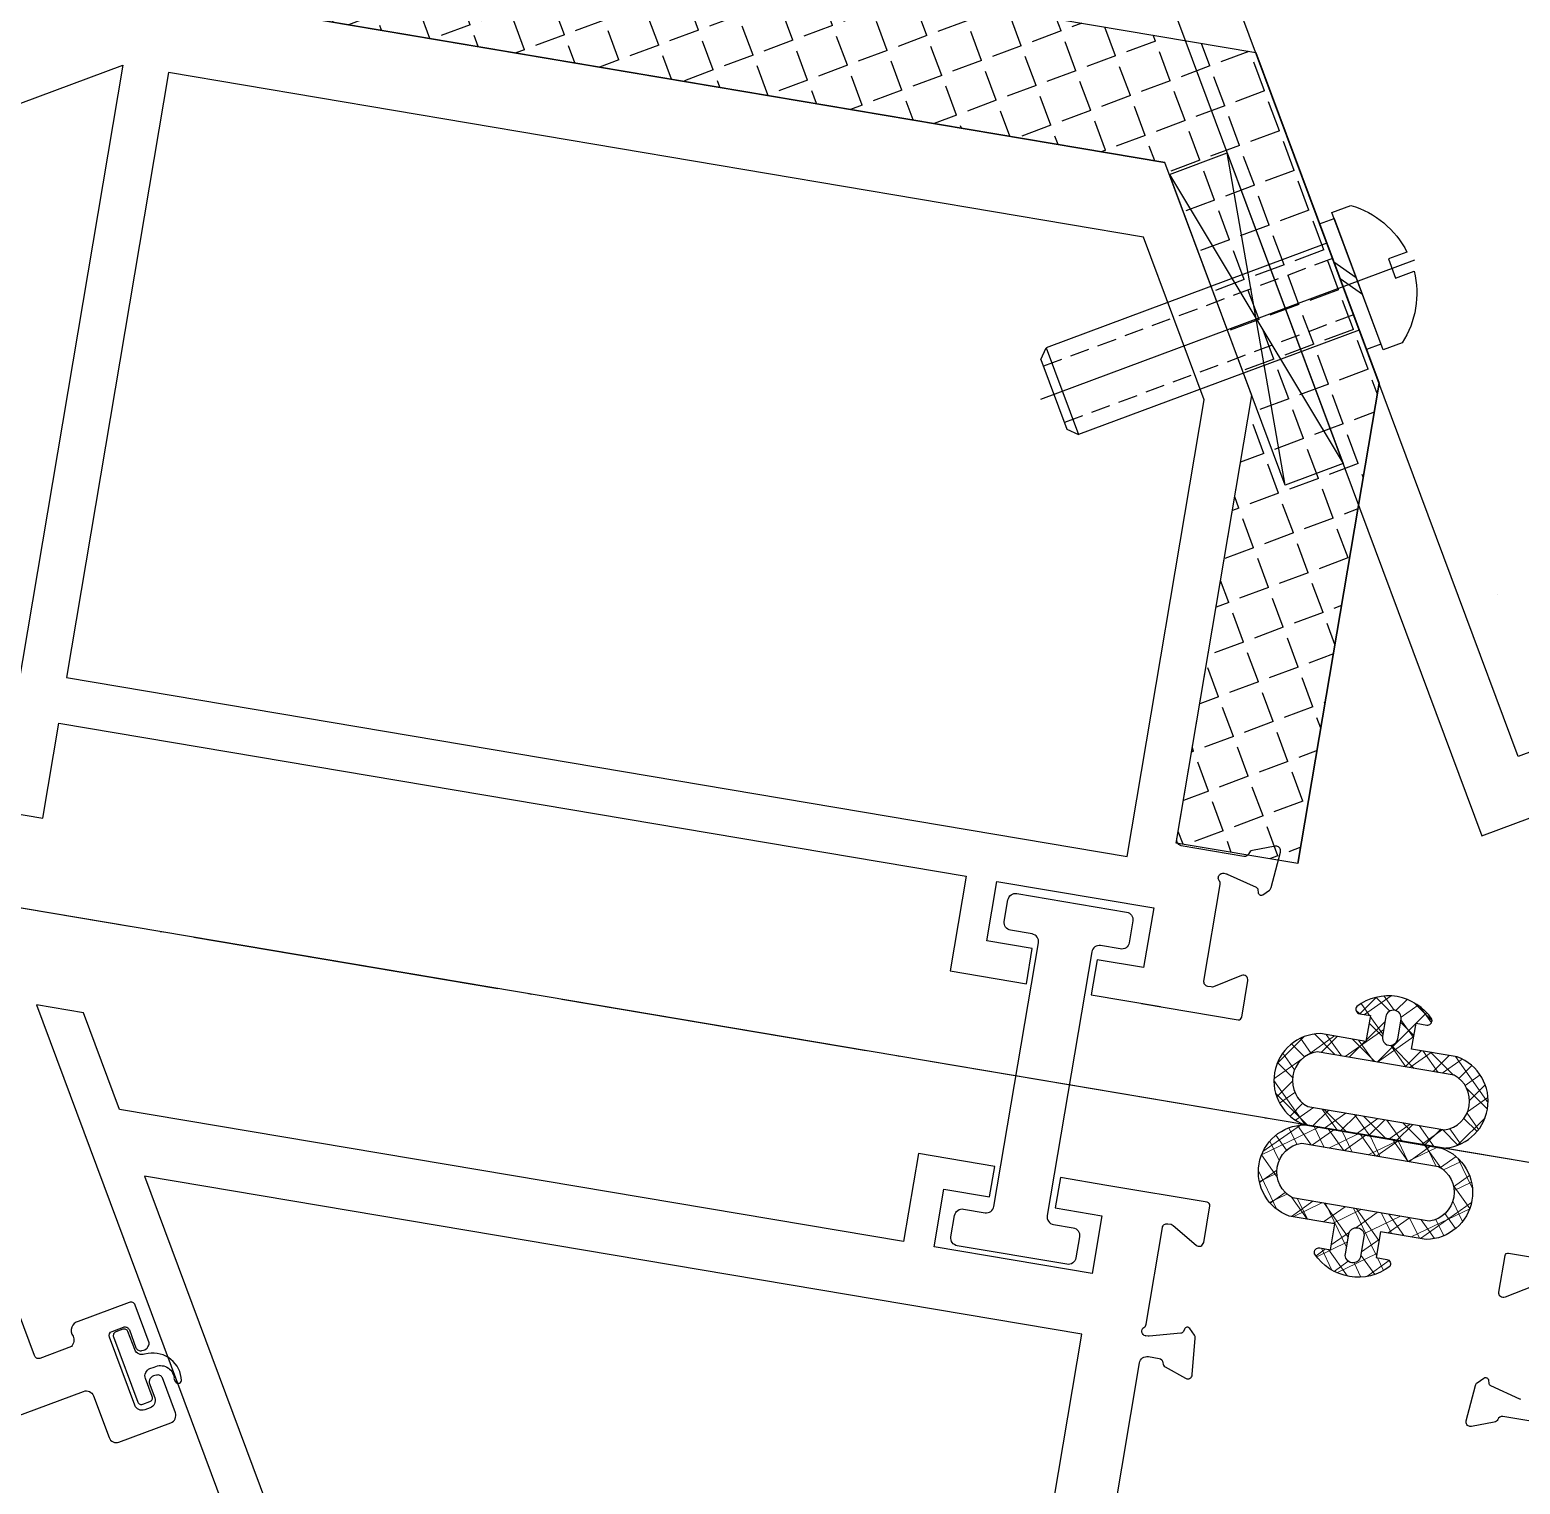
# Model space of a CAD drawing. Extents: x 12199666 to 24617114, y 1197707 to 2548648.
# Drawn here: x 12329240.9 to 12329337.5, y 1268871.9 to 1268966.1 of the extents above; entities that cross this region are included whole.
import ezdxf

# ---------------------------------------------------------------- set-up
doc = ezdxf.new("R2010")
doc.units = 0
doc.header["$LTSCALE"] = 10
doc.header["$MEASUREMENT"] = 0
for name, pattern in [('TX-GRID-T1$0$TX-GRID-T1$0$DOTE', [2.4200000000000004, 2, -0.2, 0.02, -0.2]), ('TX-PLAN-T1-F11$0$ACAD_ISO04W100', [30, 24, -3, 0, -3]), ('TX-PLAN-T1-F11$0$CENTER', [2, 1.25, -0.25, 0.25, -0.25]), ('TX-PLAN-T1-F11$0$CENTER2', [1.125, 0.75, -0.125, 0.125, -0.125]), ('TX-PLAN-T1-F11$0$HIDDEN', [0.375, 0.25, -0.125])]:
    doc.linetypes.add(name, pattern=pattern)
for name, color, linetype in [('TX-GRID-T1$0$TX-GRID-T1$0$DOTE', 1, 'Continuous'), ('TX-PLAN-T1-F11$0$F-Alum', 4, 'Continuous'), ('TX-PLAN-T1-F11$0$F-center', 6, 'TX-PLAN-T1-F11$0$ACAD_ISO04W100'), ('TX-PLAN-T1-F11$0$F-Gaskets', 8, 'Continuous'), ('TX-PLAN-T1-F11$0$F-Misc', 1, 'Continuous'), ('TX-PLAN-T1-F11$0$F_MISC', 8, 'Continuous'), ('TX-PLAN-T1-F11$0$Hatch', 8, 'Continuous'), ('TX-PLAN-T1-F11$0$中心线', 1, 'TX-PLAN-T1-F11$0$CENTER2'), ('TX-PLAN-T1-F11$0$虚线', 8, 'TX-PLAN-T1-F11$0$HIDDEN'), ('TX-PLAN-T1-F11$0$螺栓钉类', 241, 'Continuous')]:
    doc.layers.add(name, color=color, linetype=linetype)
for name, color, linetype, lineweight in [('TX-PLAN-T1-F11$0$_EDO-ALUMINIUM-SECTION', 90, 'Continuous', 30), ('TX-PLAN-T1-F11$0$Xref- ELE$0$Hatch', 9, 'Continuous', 13), ('TX-PLAN-T1-F11$0$Xref- ELE$0$Hatch @ 1 VP1', 9, 'Continuous', 13), ('TX-PLAN-T1-F11$0$Xref- ELE$0$Hatch @ 1 VPModel', 9, 'Continuous', 13)]:
    doc.layers.add(name, color=color, linetype=linetype, lineweight=lineweight)

# ---------------------------------------------------------------- blocks, each defined once
blk = doc.blocks.new('TX-GRID-T1')
at = {"layer": 'TX-GRID-T1$0$TX-GRID-T1$0$DOTE', "linetype": 'TX-GRID-T1$0$TX-GRID-T1$0$DOTE'}
blk.add_line((12331180.28153636, 1268581.901480943), (12289272.53214123, 1275652.300383057), dxfattribs=at)
blk = doc.blocks.new('*U339')
at = {"layer": 'TX-PLAN-T1-F11$0$Xref- ELE$0$Hatch @ 1 VP1'}
h = blk.add_hatch(dxfattribs=at)
h.set_pattern_fill('M_GASKET-PISA', color=256, pattern_type=2)
h.set_pattern_definition([(35.42361603529756, (-1214.761376000002, -14855.407933), (-0.8694256507828642, 1.222333439680349), []), (125.4236160352975, (-1214.761376000002, -14855.407933), (-1.222333439680349, -0.8694256507828639), [])])
edge = h.paths.add_edge_path(flags=16)
edge.add_line((-41815.07919855467, 17823.42139201995), (-41813.77919855462, 17823.42139201995))
edge.add_arc((-41813.77919855462, 17822.92139201995), 0.5, -90, 90, ccw=False)
edge.add_line((-41813.77919855462, 17822.42139201995), (-41815.07919855467, 17822.42139201995))
edge.add_arc((-41815.07919855467, 17822.92139201995), 0.5, 90, 270, ccw=False)
edge = h.paths.add_edge_path()
edge.add_line((-41813.27919855455, 17818.4213668968), (-41813.27919855462, 17821.42139201995))
edge.add_line((-41813.27919855462, 17821.42139201995), (-41814.97919855457, 17821.42139201995))
edge.add_line((-41814.97919855457, 17821.42139201995), (-41814.97919855457, 17820.72139202))
edge.add_arc((-41815.27919855458, 17820.72139201998), 0.3000000000174623, -115.05761541500061, 4.8635797611495946e-09, ccw=False)
edge.add_arc((-41813.09559109848, 17822.92139202004), 3.383607456175075, 133.070694364177, 226.9293056383509, ccw=False)
edge.add_arc((-41815.27919855466, 17825.12139202001), 0.3000000000240535, 2.084391326206969e-09, 115.0576154218833, ccw=False)
edge.add_line((-41814.97919855463, 17825.12139202002), (-41814.97919855457, 17824.42139201995))
edge.add_line((-41814.97919855457, 17824.42139201995), (-41813.27919855462, 17824.42139201995))
edge.add_line((-41813.27919855462, 17824.42139201995), (-41813.27919855468, 17827.42139201984))
edge.add_arc((-41810.27919855456, 17826.87139201984), 3.050000000114375, 10.388857815061783, 169.6111421849382, ccw=False)
edge.add_line((-41807.27919855445, 17827.42139201984), (-41807.27919855437, 17818.42139201997))
edge.add_arc((-41810.27919855451, 17818.97139202002), 3.050000000151531, 190.3888578138809, 349.6111421841629, ccw=False)
edge.add_line((-41812.07919855455, 17818.42136689683), (-41812.07919855467, 17827.42139201984))
edge.add_arc((-41810.27919855456, 17826.82523817369), 1.896153846257486, 18.324694090130095, 161.6753059098699, ccw=False)
edge.add_line((-41808.47919855445, 17827.42139201984), (-41808.47919855437, 17818.42139201996))
edge.add_arc((-41810.2791985545, 17819.01754586615), 1.896153846287313, 198.3246940877339, 341.6753059085472, ccw=False)
at = {"layer": 'TX-PLAN-T1-F11$0$Xref- ELE$0$Hatch @ 1 VPModel'}
h = blk.add_hatch(dxfattribs=at)
h.set_pattern_fill('M_GASKET-PISA', color=256, pattern_type=2)
h.set_pattern_definition([(45, (-1214.761376000002, -14855.407933), (-1.060660171779821, 1.060660171779821), []), (135, (-1214.761376000002, -14855.407933), (-1.060660171779821, -1.060660171779821), [])])
edge = h.paths.add_edge_path(flags=16)
edge.add_line((-41815.07919855467, 17823.42139201995), (-41813.77919855462, 17823.42139201995))
edge.add_arc((-41813.77919855462, 17822.92139201995), 0.5, -90, 90, ccw=False)
edge.add_line((-41813.77919855462, 17822.42139201995), (-41815.07919855467, 17822.42139201995))
edge.add_arc((-41815.07919855467, 17822.92139201995), 0.5, 90, 270, ccw=False)
edge = h.paths.add_edge_path()
edge.add_line((-41813.27919855455, 17818.4213668968), (-41813.27919855462, 17821.42139201995))
edge.add_line((-41813.27919855462, 17821.42139201995), (-41814.97919855457, 17821.42139201995))
edge.add_line((-41814.97919855457, 17821.42139201995), (-41814.97919855457, 17820.72139202))
edge.add_arc((-41815.27919855458, 17820.72139201998), 0.3000000000174623, -115.05761541500061, 4.8635797611495946e-09, ccw=False)
edge.add_arc((-41813.09559109848, 17822.92139202004), 3.383607456175075, 133.070694364177, 226.9293056383509, ccw=False)
edge.add_arc((-41815.27919855466, 17825.12139202001), 0.3000000000240535, 2.084391326206969e-09, 115.0576154218833, ccw=False)
edge.add_line((-41814.97919855463, 17825.12139202002), (-41814.97919855457, 17824.42139201995))
edge.add_line((-41814.97919855457, 17824.42139201995), (-41813.27919855462, 17824.42139201995))
edge.add_line((-41813.27919855462, 17824.42139201995), (-41813.27919855468, 17827.42139201984))
edge.add_arc((-41810.27919855456, 17826.87139201984), 3.050000000114375, 10.388857815061783, 169.6111421849382, ccw=False)
edge.add_line((-41807.27919855445, 17827.42139201984), (-41807.27919855437, 17818.42139201997))
edge.add_arc((-41810.27919855451, 17818.97139202002), 3.050000000151531, 190.3888578138809, 349.6111421841629, ccw=False)
edge.add_line((-41812.07919855455, 17818.42136689683), (-41812.07919855467, 17827.42139201984))
edge.add_arc((-41810.27919855456, 17826.82523817369), 1.896153846257486, 18.324694090130095, 161.6753059098699, ccw=False)
edge.add_line((-41808.47919855445, 17827.42139201984), (-41808.47919855437, 17818.42139201996))
edge.add_arc((-41810.2791985545, 17819.01754586615), 1.896153846287313, 198.3246940877339, 341.6753059085472, ccw=False)
blk = doc.blocks.new('TX-PLAN-T1-F11$0$Xref- ELE$0$GAE0002', base_point=(-41818.77919855453, 17822.92139201999))
at = {"color": 0, "linetype": 'ByBlock'}
for points in [[(-41813.27919855455, 17818.4213668968), (-41813.27919855462, 17821.42139201995), (-41814.97919855457, 17821.42139201995), (-41814.97919855457, 17820.72139202, -0.548945891858276), (-41815.4062573781, 17820.44962731407, -0.4340790099980792), (-41815.40625737821, 17825.39315672591, -0.5489458918577889), (-41814.97919855463, 17825.12139202002), (-41814.97919855457, 17824.42139201995), (-41813.27919855462, 17824.42139201995), (-41813.27919855468, 17827.42139201984, -0.8333333333398008), (-41807.27919855445, 17827.42139201984), (-41807.27919855437, 17818.42139201997, -0.833333333342024), (-41813.27919855468, 17818.42139202007)], [(-41812.07919855455, 17818.42136689683), (-41812.07919855467, 17827.42139201984, -0.7222222222395137), (-41808.47919855445, 17827.42139201984), (-41808.47919855437, 17818.42139201996, -0.7222222222456893), (-41812.07919855467, 17818.42139202007)]]:
    blk.add_lwpolyline(points, format="xyb", dxfattribs=at)
blk.add_lwpolyline([(-41815.07919855467, 17823.42139201995), (-41813.77919855462, 17823.42139201995, -0.9999999999999999), (-41813.77919855462, 17822.42139201995), (-41815.07919855467, 17822.42139201995, -0.9999999999999999)], format="xyb", close=True, dxfattribs=at)
at = {"layer": 'TX-PLAN-T1-F11$0$Xref- ELE$0$Hatch'}
blk.add_blockref('*U339', (0, 0), dxfattribs=at)
blk = doc.blocks.new('TX-PLAN-T1-F11$0$TY001')
at = {"layer": 'TX-PLAN-T1-F11$0$F-Alum'}
blk.add_lwpolyline([(1494, 44.88236024914659), (1494, 44.88236024914659), (1494, 44.88236024916114), (1494, 44.88236024916114), (1494, 44.88236024916114), (1494, 44.88236024916114), (1494, 47.93870083382353), (1491.995576281333, 47.93870083382353), (1491.995576281333, 44.88236024914659), (1488.210649064044, 44.88236024911748), (1488.210649064044, 55.26434998805053), (1491.995576281333, 55.26434998805053), (1491.995576281333, 52.25669139168167), (1494, 52.25674300007813), (1494, 57.26422248274321), (1488.210649064044, 57.26434590900317), (1488.210649064044, 57.26434590900317), (1488.210649064044, 108.8056678024004), (1488.210649064044, 108.8056678024004), (1494, 112.150307061107), (1494, 115.2447885326255), (1465.929928969359, 99.028072259287), (1445, 86.93637789456989)], dxfattribs=at)
for points in [[(1472.684254783671, 40.88236024914659), (1483, 40.88236024914659, -0.4142135623730951), (1483.5, 40.38236024914659), (1483.5, 39.68236024913494, -0.3595080000050208), (1483.256750599947, 39.38777684913657, 0.2637249999957617), (1483.031593499938, 39.19579954913934), (1482.518092199927, 37.78496624913532, 0.08748899999926876), (1482.5, 37.6823602491495, 0.4142139999922937), (1482.800000000047, 37.38236024914659, 0.0218199999991916), (1482.826146699954, 37.38350184913725), (1485.191682900069, 37.59045944914396, 0.1763269999977475), (1485.377668200061, 37.6771858491411), (1485.741421299987, 38.04093884913891, 0.1989119999937815), (1485.800000000047, 38.18236024913494, 0.06554300000265326), (1485.793185099959, 38.23412404913688, 0.2679490000043043), (1485.651763800066, 38.37554544914747), (1485.482703899965, 38.4208448491554, -0.2679489999930053), (1485.341282499954, 38.56226624913688), (1484.810222199885, 40.54421024913609, -0.06554300000210941), (1484.800000000047, 40.62185594913899), (1484.800000000047, 40.78194364529918, -0.0005211277992409814), (1484.800001086202, 40.78298590004852, -0.6877325381653175), (1485.323606800055, 40.98236024913786, 0.213421999999727), (1485.547213600017, 40.88236024914659), (1491.899999999907, 40.88236024914659, -0.4142139999965558), (1492.199999999953, 40.58236024914368), (1492.199999999953, 40.36143444915069, -0.1378519999943811), (1492.15607739985, 40.20515154914756), (1491.139015496708, 38.53864307532785, 0.5854977655313112), (1491.395092981402, 38.08236024915823), (1493.800000000047, 38.08236024914368, 0.414213562373095), (1494, 38.28236024915532), (1494, 44.88236024914659)], [(1483.500000000931, 13.38240874804615), (1483.5, 17.08240862868843, 0.3595081371707617), (1483.256750599947, 17.37699217445333, -0.2637249999956934), (1483.031593499938, 17.56896947445057), (1482.518092199927, 18.97980277445458, -0.08748900000110169), (1482.5, 19.08240877445496, -0.414214000000818), (1482.800000000047, 19.38240877445787, -0.0218199999991916), (1482.826146699954, 19.38126717446721), (1485.191682900069, 19.17430957446049, -0.1763269999970842), (1485.377668200061, 19.08758317446336), (1485.741421299987, 18.72383017446555, -0.198911999996341), (1485.800000000047, 18.58240877444041, -0.06554299999994298), (1485.793185099959, 18.53064497445303, -0.2679489999965194), (1485.651763800066, 18.38922357445699), (1485.482703899965, 18.34392417444906, 0.2679490000007903), (1485.341282499954, 18.20250277446758), (1484.810222199885, 16.22055877445382, 0.06554300000034483), (1484.800000000047, 16.14291307446547)], [(1492.15607739985, 16.5596174744569), (1491.139015496708, 18.22612594829116, -0.5854977655323537), (1491.395092981402, 18.68240877447533), (1493.799999999814, 18.68240877446078, -0.4142135623219491), (1494, 18.4824087744928), (1494, 12.88240874816256)]]:
    blk.add_lwpolyline(points, format="xyb", dxfattribs=at)
blk.add_lwpolyline([(1484.210649064044, 106.494777138214), (1445, 83.84189642302226), (1445, 83.84189642302226), (1445, 83.84189642302226), (1445, 72.08022461656947, -0.001343357152830986), (1450.620146083878, 62.40173369116383, -0.5385290685890692), (1450.034441746306, 60.86779844402918, -0.1914545974145042), (1449.760999691207, 60.8800093652826, 0.5753674053899545), (1446.596464510076, 57.93532323281397, -0.750916684608722), (1446.447855447885, 57.56744387958315, 0.9828373752659911), (1446.465679941, 57.03734539393918, 0.06139491508169652), (1446.737663720967, 56.57967846324027), (1447.165597603656, 56.82752937590703, 0.5795967532811561), (1451.412303901277, 57.71536364282656, -0.06635213383699295), (1451.517766597448, 58.07544157392113, -0.5866754733801788), (1453.223359374795, 57.89574241894297, -9.391089595755726e-07), (1455.546211909503, 53.8750372062932), (1445, 47.78225154546089), (1445, 32.57040449458873), (1449.17530019884, 34.98257005709456), (1450.926160528325, 31.95194844658545), (1473.307840737049, 44.88236024914659), (1484.210649064044, 44.88236024914659)], format="xyb", close=True, dxfattribs=at)
at = {"layer": 'TX-PLAN-T1-F11$0$F-center'}
blk.add_line((1500, -30.81192101103079), (1500, 345.6712806450087), dxfattribs=at)
at = {"layer": 'TX-PLAN-T1-F11$0$F_MISC', "extrusion": (3.582137313528093e-07, -2.990597548224695e-06, 0.9999999999954641), "rotation": 359.8842813538838}
blk.add_blockref('TX-PLAN-T1-F11$0$Xref- ELE$0$GAE0002', (1488.491876679846, 28.40911504597399, 0.000440005397952135), dxfattribs=at)
blk = doc.blocks.new('*U194')
at = {"layer": 'TX-PLAN-T1-F11$0$中心线', "color": 1, "linetype": 'TX-PLAN-T1-F11$0$CENTER', "ltscale": 2.357947691000002}
blk.add_line((-4.263256414560601e-14, 20.90048662063384), (1.4210854715202e-14, -4.956409502317115), dxfattribs=at)
at = {"layer": 'TX-PLAN-T1-F11$0$虚线', "linetype": 'TX-PLAN-T1-F11$0$HIDDEN', "ltscale": 0.5}
for p, q in [((-1.948286311568509, 1.13686837721616e-13), (-1.948286311568566, 20.00000000000011)), ((1.948286311568523, 1.13686837721616e-13), (1.948286311568481, 20.00000000000011))]:
    blk.add_line(p, q, dxfattribs=at)
at = {"layer": 'TX-PLAN-T1-F11$0$螺栓钉类', "color": 241, "linetype": 'Continuous'}
for p, q in [((-2.40807576862025, 20.00000000000011), (-2.999791744951651, 19.40828402366867)), ((2.999791744951594, 19.40828402366867), (-2.999791744951636, 19.40828402366867)), ((-2.999791744951622, 1.13686837721616e-13), (-2.999791744951651, 19.40828402366867)), ((2.408075768620179, 20.00000000000011), (-2.408075768620321, 20)), ((2.408075768620179, 20.00000000000011), (2.999791744951594, 19.40828402366867)), ((2.999791744951636, 1.13686837721616e-13), (2.999791744951594, 19.40828402366867)), ((-0.9100693464279175, -1), (0.5333063006401062, 0)), ((0.2446311712265015, -1), (1.688006818294525, 0))]:
    blk.add_line(p, q, dxfattribs=at)
blk.add_lwpolyline([(4.350000023841858, 0), (4.350000023841858, -1), (-4.350000023841858, -1), (-4.350000023841858, 0)], close=True, dxfattribs=at)
blk.add_lwpolyline([(-4.75, -1), (4.75, -1), (4.75, -2.319999992847443, -0.2072557309237045), (0.6600000262260437, -4.663157165050507), (0.6600000262260437, -3.379999995231628), (-0.6600000262260437, -3.379999995231628), (-0.6600000262260437, -4.663157165050507, -0.2072557309237047), (-4.75, -2.319999992847443)], format="xyb", close=True, dxfattribs=at)
blk = doc.blocks.new('*U180')
at = {"layer": 'TX-PLAN-T1-F11$0$F-Misc'}
blk.add_lwpolyline([(0, -4), (0, 0), (-21.4973025242173, 0), (-21.4973025242173, -4)], close=True, dxfattribs=at)
for points in [[(0, -4), (-21.4973025242173, 0)], [(-21.4973025242173, -4), (0, 0)]]:
    blk.add_lwpolyline(points, dxfattribs=at)
blk = doc.blocks.new('*U193')
at = {"layer": 'TX-PLAN-T1-F11$0$Hatch'}
h = blk.add_hatch(dxfattribs=at)
h.set_pattern_fill('ANGLE', color=256, scale=10, angle=30.01599999725287)
h.set_pattern_definition([(30.0159999972559, (7246.221578325145, 83575.31519770106), (-1.375665006031407, 2.381185795182857), [2, -0.7500000000000001]), (120.0160000000013, (7246.221578325145, 83575.31519770106), (-2.381185795182858, -1.375665006031407), [1.999999999999999, -0.7499999999999996])])
h.paths.add_polyline_path([(60.00000032735988, 120.9771403750929), (67.99996101413853, 120.9771446270752), (68.00000002421439, 47.58085556495644), (48.19380796328187, 36.13969821600767), (16.62201892351732, 36.13970411113405), (16.62202052539214, 44.13970411113405), (46.04924303735606, 44.1397041111195), (60, 52.19937255952391)])
at = {"layer": 'TX-PLAN-T1-F11$0$F-Alum'}
blk.add_line((35.97910783393309, 26.29761373909423), (35.97910783393309, 26.2976137464866), dxfattribs=at)
at = {"layer": 'TX-PLAN-T1-F11$0$F-Alum', "flags": 128}
for points in [[(6, 44.62494049289671), (6, 44.62494049289671), (6, 38.28240872183233, 0.4142135623219491), (6.199999999953434, 38.08240872186434), (8.604907018365338, 38.08240872184979, 0.5854977655323537), (8.860984503291547, 38.53869154803397), (7.843922599917278, 40.20520002186822, -0.1378519999999419), (7.800000000046566, 40.3614829218568), (7.800000000046566, 40.58240872186434, -0.4142140000029491), (8.099999999860302, 40.8824087218527), (14.45278639998287, 40.8824087218818, 0.2134219999990182), (14.67639319994487, 40.98240872187307, -0.2134220000012545), (14.89999999990687, 41.08240872186434, -0.4142139999965558), (15.19999999995343, 40.78240872187598), (15.19999999995343, 40.62190442185965, -0.06554300000034483), (15.18977779988199, 40.5442587218713), (14.6587175000459, 38.56231472185755, -0.2679490000007903), (14.51729610003531, 38.42089332187606), (14.34823619993404, 38.37559392186813, 0.2679489999965194), (14.20681490004063, 38.2341725218721, 0.06554299999994298), (14.19999999995343, 38.18240872188471, 0.198911999996341), (14.25857870001346, 38.04098732185957), (14.62233179993927, 37.67723432186176, 0.1763269999970842), (14.80831709993072, 37.59050792186463), (17.17385330004618, 37.38355032185791, 0.0218199999991916), (17.19999999995343, 37.38240872186725, 0.414214000000818), (17.5, 37.68240872187016, 0.08748900000110169), (17.48190779983997, 37.78501472187054), (16.96840649982914, 39.19584802187455, 0.2637249999956934), (16.74324940005317, 39.38782532187179, -0.3595081371707617), (16.5, 39.6824088676367), (16.49999999976717, 43.79467959012254, -0.4357991633984695), (17.0028193492908, 44.13970411113405), (46.04924303642474, 44.1397041111195), (60, 52.19937255952391), (60, 255.9699132520182)], [(-33.0368629861623, 112.9625873255427), (-30.20133781293407, 108.0544794398011, -0.4142135623723672), (-30.3841597745195, 107.3714156578208), (-32.87624754663557, 105.9316800661327, 0.4142135623747425), (-33.059069508221, 105.2486162841087), (-31.26550941332243, 102.1440815297537, 0.4142135623736281), (-30.58244563126937, 101.9612595681101), (-28.49585987767205, 103.1667274525971, 0.4142135623747425), (-28.38616670062765, 103.5765657218581, 0.4499788340619634), (-28.95462026074529, 103.9608115522424), (-29.85007986496203, 103.4434842423361, -0.4142135623688695), (-30.53314364701509, 103.6263062039798), (-30.72104240115732, 103.9515466097218, -0.4142135623716423), (-30.53822043957189, 104.6346103917313), (-26.4664244367741, 106.9869792339159, -0.4142135623745478), (-26.05658616754226, 106.8772860569152), (-25.66859068535268, 106.2056913537672, -0.4142135623723672), (-25.77828386216424, 105.7958530845644), (-26.84692061529495, 105.1784774105472, 0.414213562372367), (-26.95661379233934, 104.7686391413154, 0.3892172556233508), (-26.38816023222171, 104.3843933109747), (-24.12839732971042, 105.689909559529, 0.4142135623673475), (-24.01870415266603, 106.09974782879), (-25.782980784541, 109.1535948307283, 0.5479023864882148), (-26.77834252780303, 109.3200882933597, -0.297523596281059), (-27.46824976732023, 109.3207830539468), (-28.56268278509378, 111.215174744153, -0.4450276250246835), (-28.42859366070479, 111.5827852300135), (3.858975284500048, 130.2360456410388)]]:
    blk.add_lwpolyline(points, format="xyb", dxfattribs=at)
blk.add_lwpolyline([(6, 126.5300724443223), (6, 116.8464862994297), (12.23600407456979, 116.8464862994733), (12.23599933716469, 57.20323790282418), (6.01882355986163, 57.20323790282418), (6.01882355986163, 52.20371007098584), (8.33113906858489, 52.20371007098584), (8.33113906858489, 55.20087588035676), (12.23599933716469, 55.20087588035676), (12.23599933716469, 44.88236024916114), (8.316361026605591, 44.88236024914659), (8.316361026605591, 47.93870083382353), (6, 47.93870083383808), (6, 43.38048223422084)], dxfattribs=at)
at = {"layer": 'TX-PLAN-T1-F11$0$F-Alum'}
blk.add_lwpolyline([(43.7010587672703, 139.3734343366232), (54.98221924691461, 119.8464862994733), (10, 119.8464862994733)], dxfattribs=at)
blk.add_lwpolyline([(55, 116.8464862994733), (15.23599795601331, 116.8464862994151), (15.23599933716469, 47.1398345065827), (45.24494649423286, 47.13970411113405), (55, 52.7754195893649)], close=True, dxfattribs=at)
at = {"layer": 'TX-PLAN-T1-F11$0$F-Alum', "color": 6, "flags": 128}
blk.add_lwpolyline([(8.750271532218903, 48.37128901066899), (-8.574140374781564, 48.37128901061078, 0.4142135623730951), (-9.075149190146476, 47.87229986541206), (-9.075149190146476, 46.58127311318822, -0.4142135623730951), (-9.576158005278558, 46.08228396796039), (-10.97571524651721, 46.08228396796039, -0.4142135623730951), (-11.47470439178869, 46.58329278317979), (-11.47470541135408, 53.79128246226173, -0.4142135623730951), (-10.973696596222, 54.29027160756232), (-9.559580545173958, 54.29027160756232, -0.4142135623730951), (-9.060591399902478, 53.78926279234292), (-9.06058936030604, 52.37229068749002, 0.4142135623730951), (-8.56160021503456, 51.87128187227063), (8.759955638553947, 51.87128187229973, 0.4142135623730951), (9.260964453686029, 52.37027101752756), (9.260964453686029, 53.78438706870656, -0.4142135623730951), (9.76197326905094, 54.28337621397804), (11.17894537374377, 54.28337621396349, -0.4142135623730951), (11.67793451901525, 53.78236739872955), (11.67793451901525, 46.57152166601736, -0.4142135623730951), (11.17692570365034, 46.07253252073133), (9.748251862358302, 46.07538857436157, -0.4142135623730951), (9.249262717086822, 46.57639738958096), (9.249260677490383, 47.87028019540594, 0.414213562373095)], format="xyb", close=True, dxfattribs=at)
at = {"layer": 'TX-PLAN-T1-F11$0$F-Alum', "flags": 128}
blk.add_lwpolyline([(70.5967625908088, 53.70181540730118), (20.37412010924891, 24.68705649960611), (53.01061471598223, -31.80457268311875), (56.47415769123472, -29.80360540235415), (25.83863036497496, 23.22448080564209), (72.59772987198085, 50.23827243235428)], close=True, dxfattribs=at)
at = {"layer": 'TX-PLAN-T1-F11$0$F-center'}
blk.add_line((0, -30.81192101103079), (0, 345.6712806450087), dxfattribs=at)
at = {"layer": 'TX-PLAN-T1-F11$0$F-Gaskets'}
blk.add_lwpolyline([(-25.80828400561586, 106.208709546132), (-26.05842992803082, 106.6416957122856, 0.414213562373095), (-26.39992766571231, 106.7330975520599), (-30.29645680682734, 104.4819843484293, 0.414213562373095), (-30.38785864645615, 104.1404866105586), (-30.13771272427402, 103.707500444405, 0.4142135623732282), (-29.79621498659253, 103.6160986047034), (-28.71379286539741, 104.2414383982687, -0.414213562373095), (-28.03079738980159, 104.0586347187636), (-27.88082883949392, 103.7990490054653, -0.5173964972509594), (-28.34103844873607, 102.4226125171699, 0.2759327187054382), (-28.54358346923254, 102.3332221567398, 0.7886358641544985), (-28.45449060853571, 101.9190313340805, 0.4573379824077483), (-27.09095197496936, 104.3431083625619), (-27.16491164593026, 104.5588765390858, -0.414213562373095), (-26.9821079664398, 105.2418720147398), (-25.89968584547751, 105.8672118083196, 0.414213562373095)], format="xyb", close=True, dxfattribs=at)
at = {"layer": 'TX-PLAN-T1-F11$0$Hatch'}
blk.add_line((60.00000032735988, 120.9771403750929), (60, 52.19937255952391), dxfattribs=at)
for points in [[(60.00000032735988, 120.9771403750929), (67.99996101413853, 120.9771446270752), (68.00000002421439, 47.58085556495644), (48.19380796328187, 36.13969821600767), (16.62201892351732, 36.13970411113405), (16.62202052539214, 44.13970411113405), (46.04924303735606, 44.1397041111195), (60, 52.19937255952391), (60.00000032735988, 120.9771403750929)], [(16.62201892351732, 36.13970411113405), (48.19380796328187, 36.13969821600767), (68.00000002421439, 47.58085556495644)]]:
    blk.add_lwpolyline(points, dxfattribs=at)
at = {"layer": 'TX-PLAN-T1-F11$0$F_MISC', "rotation": 30.01599997489868}
blk.add_blockref('*U194', (53.97653833776712, 39.48012468058732), dxfattribs=at)
at = {"layer": 'TX-PLAN-T1-F11$0$F_MISC', "xscale": -1, "rotation": 210.0159999543231}
blk.add_blockref('*U180', (61.28256088797934, 48.32078996046039), dxfattribs=at)
at = {"layer": 'TX-PLAN-T1-F11$0$F_MISC', "extrusion": (3.582137313528093e-07, -2.990597548224695e-06, 0.9999999999954641), "xscale": -1, "rotation": 359.8842813538839}
blk.add_blockref('TX-PLAN-T1-F11$0$Xref- ELE$0$GAE0002', (11.49183384958219, 28.36670197434236, -9.659877161339247e-05), dxfattribs=at)
blk = doc.blocks.new('TX-PLAN-T1-F11$0$A$C21521A5F')
at = {"rotation": 90}
for name, p in [('*U193', (388.7170751225203, 13760.21975712478, 0.0004146164392175001)), ('TX-PLAN-T1-F11$0$TY001', (388.7170751225203, 12260.21975712478, 0.0004146164392175001))]:
    blk.add_blockref(name, p, dxfattribs=at)
blk = doc.blocks.new('TX-PLAN-T1-F11$0$标准层幕墙0118')
at = {"color": 3}
blk.add_blockref('TX-PLAN-T1-F11$0$A$C21521A5F', (32561.28292488377, 9139.780242875713, -0.0004146164392174988), dxfattribs=at)
blk = doc.blocks.new('TX-PLAN-T1-F11')
at = {"layer": 'TX-PLAN-T1-F11$0$_EDO-ALUMINIUM-SECTION', "rotation": 350.4236156863823}
blk.add_blockref('TX-PLAN-T1-F11$0$标准层幕墙0118', (12293055.45042718, 1251790.443008234), dxfattribs=at)

msp = doc.modelspace()

# ---------------------------------------------------------------- block references
for name in ['TX-PLAN-T1-F11', 'TX-GRID-T1']:
    msp.add_blockref(name, (0, 0))

doc.saveas('drawing.dxf')
